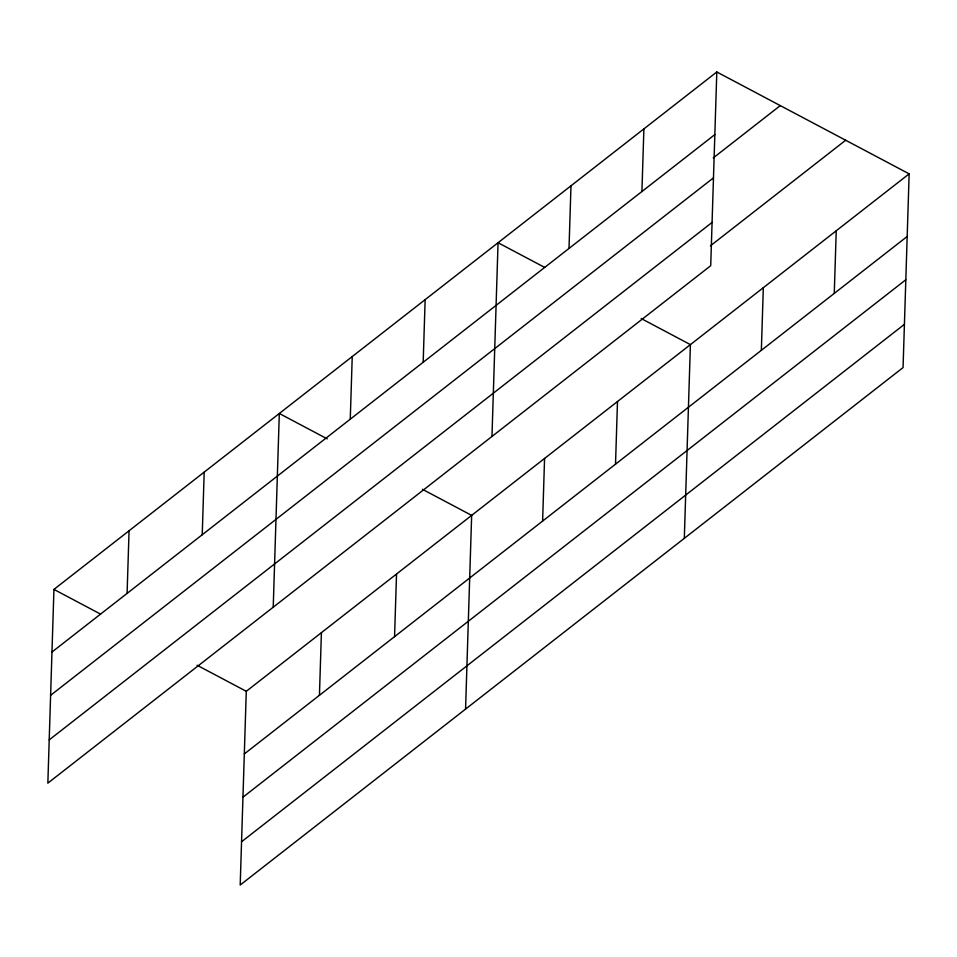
<?xml version="1.0" encoding="UTF-8"?>
<svg xmlns="http://www.w3.org/2000/svg" width="957" height="957" viewBox="0 0 957 957"><rect width="100%" height="100%" fill="white"/><g stroke="black" fill="none" stroke-linecap="round" stroke-linejoin="round"><path stroke-width="1.44" d="M716.805 71.978L53.939 589.416L47.85 783.137L710.716 265.699L716.805 71.978L909.15 173.863L903.061 367.584L240.195 885.022L246.284 691.301L909.15 173.863M127.09 593.4L129.063 530.776M202.226 534.76L204.188 472.136M273.224 607.205L279.312 413.484L327.246 438.88M319.435 695.284L321.408 632.661M350.262 419.19L352.236 356.566M394.559 636.644L396.533 574.021M423.173 362.272L425.147 299.649M465.569 709.101L471.657 515.38L422.432 489.302M491.97 436.452L498.059 242.731L544.7 267.434M542.607 521.087L544.569 458.451M569.008 248.437L570.982 185.814M615.518 464.169L617.492 401.533M641.92 191.52L643.894 128.896M684.315 538.336L690.404 344.616L641.178 318.537M761.353 350.322L763.315 287.698M834.265 293.404L836.239 230.781M51.965 652.04L714.843 134.602M713.252 157.929L780.278 105.593M50.613 695.308L713.479 177.858M49.214 739.881L712.08 222.431M710.429 245.817L845.677 140.236M244.31 753.937L907.176 236.487M242.946 797.193L905.824 279.755M241.547 841.765L904.425 324.327M53.939 589.416L100.569 614.119M197.058 665.235L246.284 691.301"/></g></svg>
